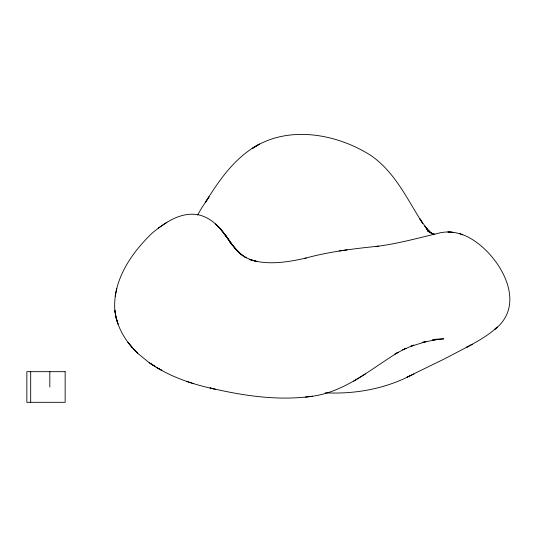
<?xml version="1.0" encoding="UTF-8"?>
<svg xmlns="http://www.w3.org/2000/svg" width="537" height="537" viewBox="0 0 537 537"><rect width="100%" height="100%" fill="white"/><g stroke="black" fill="none" stroke-linecap="round" stroke-linejoin="round"><path stroke-width="0.81" d="M226.748 237.039L232.333 245.208C224.097 232.595 214.485 218.64 198.925 214.914C181.251 211.283 165.107 222.399 152.186 233.085C131.39 252.987 112.515 280.435 114.851 310.554C116.737 327.161 125.88 342.143 137.888 353.46L149.185 362.703L154.857 366.294L149.185 362.703M115.166 296.249L116.777 288.329M197.616 215.069L201.657 207.994L209.061 196.837L205.241 202.671C219.237 179.982 235.36 156.697 259.579 144.05L252.135 148.541C287.772 124.765 336.874 133.606 371.148 155.67C395.071 172.189 407.455 199.683 422.7 223.405L419.894 218.854L427.439 229.628M215.592 389.312L210.061 387.969C243.436 395.803 278.26 401.079 312.474 396.219C345.291 391.735 370.866 368.926 398.186 352.312L394.977 354.004L406.039 348.298L402.73 349.842L413.866 345.09L410.396 346.519L426.136 341.566L422.183 342.478L436.896 339.518L432.392 340.028L443.716 338.827L434.977 339.458L439.83 339.357L435.715 339.223M158.227 228.191L166.873 222.358M353.695 381.156L365.402 373.98M472.325 344.331L466.673 347.231C477.386 341.505 488.281 335.544 497.155 327.14L494.416 329.637C527.596 304.325 500.934 258.022 473.54 240.267C463.673 233.642 451.255 230.172 439.494 232.964C418.236 238.059 397.085 243.939 375.323 246.557L378.303 246.188C353.561 248.718 328.798 251.719 304.761 258.344M467.633 346.727L444.945 358.649L407.113 377.128L414.014 374.014M410.268 375.719C384.109 389.083 354.413 394.259 325.2 392.822M306.244 258.035C287.657 262.143 267.775 265.56 249.235 259.398L257.384 261.64L250.766 259.707L244.57 256.908L246.396 257.847L241.241 254.491L243.274 256.095L234.387 247.973L240.891 254.551L229.628 241.65L235.703 249.322L229.494 240.945M347.13 249.833L339.209 250.954M305.331 397.158L312.474 396.219M447.811 231.95L453.241 232.4L448.959 232.024M433.225 234.145L434.695 234.374M213.672 388.855C191.508 384.049 169.517 376.538 150.675 363.65M256.29 261.338L257.384 261.64M186.46 381.324L193.817 383.727M434.822 234.481L432.527 233.749L433.943 234.461M462.76 234.723L459.652 233.655M433.903 234.347L427.425 230.87L433.339 234.609M158.006 368.295L161.825 370.355L156.166 367.295M433.332 234.521L426.331 228.715L429.875 231.89L424.854 226.117L427.479 229.702M137.888 353.46L133.062 348.406L137.432 353.004M128.142 342.579L132.357 347.64L127.913 342.284M49.827 371.678L49.827 386.996M30.683 371.678L30.683 402.314M65.152 371.678L26.85 371.678L26.85 402.314L65.152 402.314L65.152 371.678M219.714 228.171L215.639 223.963L221.868 230.48L229.836 241.502L224.231 233.528L227.547 238.173L219.714 228.171M117.986 324.012L116.019 317.307L114.871 310.339L116.019 317.401L117.965 324.012"/></g></svg>
